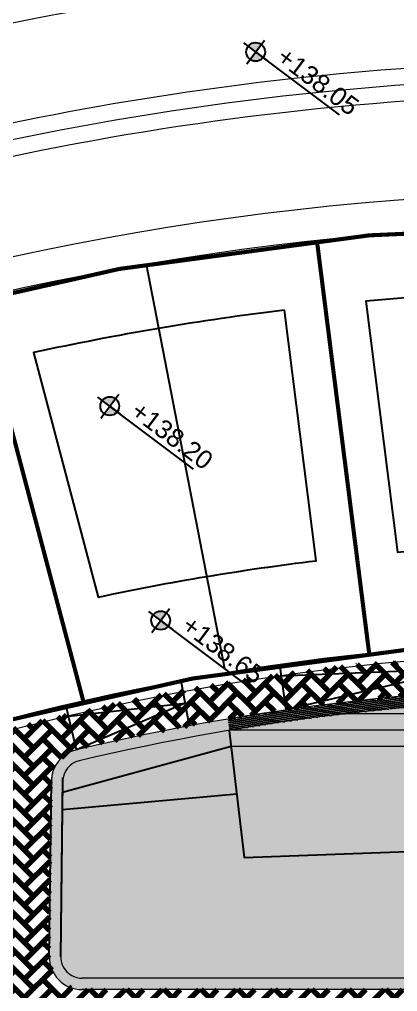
# Model space of a CAD drawing. Header units: inches. Extents: x 2 to 806, y 2 to 666.
# Drawn here: x 513.7 to 536.8, y 272.5 to 331.9 of the extents above; entities that cross this region are included whole.
import ezdxf
from ezdxf.enums import TextEntityAlignment as Align

# ---------------------------------------------------------------- set-up
doc = ezdxf.new("R2010")
doc.units = ezdxf.units.IN
doc.header["$MEASUREMENT"] = 0
for name, pattern in [('ACAD_ISO04W100', [30, 24, -3, 0, -3]), ('DASHED', [0.75, 0.5, -0.25]), ('DASHED2', [0.375, 0.25, -0.125])]:
    doc.linetypes.add(name, pattern=pattern)
for name, color, linetype in [('.', 7, 'Continuous'), ('ASPHALT', 4, 'Continuous'), ('CL', 1, 'ACAD_ISO04W100'), ('comments', 1, 'Continuous'), ('ELV2', 4, 'Continuous'), ('pathway levels', 250, 'Continuous'), ('PAVEMENT', 2, 'Continuous'), ('set pack', 253, 'DASHED2'), ('V-NODE-TEXT', 11, 'Continuous')]:
    doc.layers.add(name, color=color, linetype=linetype)
doc.styles.add('SDC-TEXT', font='arial.ttf')

# ---------------------------------------------------------------- blocks, each defined once
blk = doc.blocks.new('*U343')
for points in [[(0, 1.02, 0.414214), (-1.02, 0), (0, 0)], [(0, -1.02, 0.414214), (1.02, 0), (0, 0)]]:
    blk.add_hatch(color=256).paths.add_polyline_path(points)
for p, q in [((0, -1.62), (0, 1.62)), ((1.62, 0), (-1.62, 0)), ((0, 0), (1.62, 0)), ((11.38, 0), (1.62, 0))]:
    blk.add_line(p, q)
blk.add_circle((0, 0), 1.02)
at = {"style": 'SDC-TEXT'}
blk.add_attdef('LEVEL', text='', height=2, dxfattribs=at).set_placement((2.24, 2.53), align=Align.TOP_LEFT)
blk.add_attdef('T.O.C.', (2.24, -2.56), '', height=2, dxfattribs=at)
blk = doc.blocks.new('*U320')
for points in [[(0, 1.02, 0.414214), (-1.02, 0), (0, 0)], [(0, -1.02, 0.414214), (1.02, 0), (0, 0)]]:
    blk.add_hatch(color=256).paths.add_polyline_path(points)
for p, q in [((0, -1.62), (0, 1.62)), ((1.62, 0), (-1.62, 0)), ((0, 0), (1.62, 0)), ((11.38, 0), (1.62, 0))]:
    blk.add_line(p, q)
blk.add_circle((0, 0), 1.02)
at = {"style": 'SDC-TEXT'}
blk.add_attdef('LEVEL', text='', height=2, dxfattribs=at).set_placement((2.24, 2.53), align=Align.TOP_LEFT)
blk.add_attdef('T.O.C.', (2.24, -2.56), '', height=2, dxfattribs=at)
blk = doc.blocks.new('*U219')
for points in [[(0, 1.02, 0.414214), (-1.02, 0), (0, 0)], [(0, -1.02, 0.414214), (1.02, 0), (0, 0)]]:
    blk.add_hatch(color=256).paths.add_polyline_path(points)
for p, q in [((0, -1.62), (0, 1.62)), ((1.62, 0), (-1.62, 0)), ((0, 0), (1.62, 0)), ((11.38, 0), (1.62, 0))]:
    blk.add_line(p, q)
blk.add_circle((0, 0), 1.02)
at = {"style": 'SDC-TEXT'}
blk.add_attdef('LEVEL', text='', height=2, dxfattribs=at).set_placement((2.24, 2.53), align=Align.TOP_LEFT)
blk.add_attdef('T.O.C.', (2.24, -2.56), '', height=2, dxfattribs=at)

msp = doc.modelspace()

# ---------------------------------------------------------------- hatches: boundary and pattern name
at = {"layer": '.', "linetype": 'ByBlock', "true_color": 0x136734, "transparency": 33554633}
h = msp.add_hatch(dxfattribs=at)
h.set_pattern_fill('ANSI31', color=116, angle=-55.14992)
h.set_pattern_definition([(349.850078208, (-1019091.39202, 51543.46572), (0.022028057086, 0.123043751166), [])])
h.paths.add_polyline_path([(560.223, 290.483), (560.223, 291.183), (550.445, 291.182, 0.04172), (526.423, 289.162), (526.505, 288.466, -0.04178), (550.445, 290.482)])
at = {"linetype": 'ByBlock', "lineweight": 140, "true_color": 0x7c410e, "transparency": 33554518}
h = msp.add_hatch(dxfattribs=at)
h.set_pattern_fill('AR-HBONE', color=36, scale=0.2)
h.set_pattern_definition([(45, (-625303.811, -807421.4594), (0, 1.1313708499), [2.4, -0.8]), (135, (-625303.2453, -807420.8937), (9e-17, 1.1313708499), [2.4, -0.8])])
h.paths.add_polyline_path([(515.503, 274.637), (515.626, 285.363, -0.344396), (517.165, 287.286, -0.058082), (550.444, 291.182), (562.943, 291.183), (560.941, 292.689), (560.796, 292.798, -0.720167), (560.236, 292.985, -0.162678), (560.299, 293.172), (560.152, 293.283), (556.676, 293.282, 0.008164), (556.611, 293.281), (535.093, 292.577, 0.054404), (503.931, 285.825), (504.636, 283.715, -0.504022), (507.27, 281.871), (507.458, 274.633, -0.436308), (505.361, 272.583, 0.09382), (495.855, 271.26), (497.139, 269.428, -0.219217), (498.584, 268.585), (508.687, 254.163), (508.853, 247.745), (511.243, 247.929), (511.243, 254.241, 0.15397), (510.881, 255.388), (500.632, 270.019), (512.792, 270.019), (512.793, 248.049), (515.292, 248.241), (515.292, 268.495, -0.414227), (517.292, 270.495), (519.608, 270.495), (521.607, 270.495), (526.608, 270.495), (528.608, 270.495), (528.608, 270.495), (533.608, 270.495), (535.607, 270.495), (535.608, 270.495), (535.608, 270.495), (540.608, 270.495), (540.608, 270.495), (542.607, 270.495), (547.608, 270.495), (549.607, 270.495), (549.608, 270.495), (549.608, 270.495), (554.608, 270.495), (556.608, 270.495), (556.608, 270.495), (561.608, 270.495), (563.607, 270.495), (568.608, 270.495), (570.608, 270.495), (570.608, 269.795), (577.992, 269.795), (577.992, 269.795), (577.991, 286.163), (577.352, 286.162), (577.353, 284.823), (574.403, 284.823), (572.64, 284.819), (572.531, 284.819, -1.011037), (572.158, 284.822), (571.191, 284.822), (571.191, 277.614, -0.414214), (566.191, 272.614), (517.503, 272.614, -0.417592)])
h.paths.add_polyline_path([(542.684, 271.06), (542.109, 271.081), (541.533, 271.102, 1)], flags=16)
h.paths.add_polyline_path([(569.079, 271.668, -1), (569.34, 271.668, -1)], flags=16)
h.paths.add_polyline_path([(570.608, 274.329), (574.328, 274.336), (574.326, 274.043, -0.636234), (574.528, 273.949, -0.613608), (574.333, 273.849), (574.326, 273.841), (574.326, 273.644, -0.393986), (572.465, 271.649), (570.608, 271.52)], flags=16)
h.paths.add_polyline_path([(543.08, 271.038), (549.376, 270.808), (549.439, 272.531), (543.143, 272.761)], flags=24)
h.paths.add_polyline_path([(523.082, 294.6), (528.115, 290.812), (529.152, 292.19), (524.118, 295.978)], flags=9)
h.paths.add_polyline_path([(506.512, 290.771), (511.545, 286.984), (512.582, 288.362), (507.548, 292.149)], flags=25)
h.paths.add_polyline_path([(574.572, 273.825), (575.657, 273.032), (575.874, 273.329), (574.789, 274.122)], flags=24)
h.paths.add_polyline_path([(569.346, 271.496), (570.243, 270.389), (570.547, 270.634), (569.649, 271.741)], flags=24)
h.paths.add_polyline_path([(572.849, 272.129), (573.64, 270.994), (574.079, 271.299), (573.288, 272.435)], flags=24)
h.paths.add_polyline_path([(573.099, 278.297), (573.9, 277.148), (574.339, 277.453), (573.538, 278.603)], flags=24)
h.paths.add_polyline_path([(568.976, 270.501), (569.467, 269.795), (569.806, 270.03), (569.314, 270.737)], flags=24)
h.paths.add_polyline_path([(577.231, 273.389), (577.856, 272.491), (578.194, 272.727), (577.569, 273.625)], flags=9)
h.paths.add_polyline_path([(510.325, 279.896), (513.083, 275.935), (514.069, 276.622), (511.311, 280.583)], flags=24)
h.paths.add_polyline_path([(574.474, 301.932), (573.923, 295.657), (575.641, 295.506), (576.192, 301.781)], flags=9)
h.paths.add_polyline_path([(542.719, 278.497), (547.753, 274.71), (548.79, 276.087), (543.756, 279.875)], flags=25)
h.paths.add_polyline_path([(560.965, 292.666), (563.685, 290.619), (564.245, 291.364), (561.525, 293.41)], flags=9)
h.paths.add_polyline_path([(543.509, 285.265), (548.543, 281.477), (549.58, 282.855), (544.546, 286.643)], flags=25)
h.paths.add_polyline_path([(572.66, 284.817), (574.704, 284.82), (574.703, 285.38), (572.659, 285.376)], flags=24)
at = {"linetype": 'ByBlock', "lineweight": 140, "true_color": 0x136734, "transparency": 33554554}
h = msp.add_hatch(color=116, dxfattribs=at)
h.dxf.hatch_style = 1
h.paths.add_polyline_path([(515.503, 274.637, 0.417592), (517.503, 272.614), (566.191, 272.614, 0.414214), (571.191, 277.614), (571.191, 289.183, 0.414227), (569.191, 291.183), (550.444, 291.182, 0.058083), (517.165, 287.286, 0.344284), (515.626, 285.363)])
h.paths.add_polyline_path([(516.326, 285.355, -0.344538), (517.327, 286.605, -0.05808), (550.444, 290.482), (560.223, 290.483, -0.018645), (561.262, 290.483), (568.991, 290.483, -0.41423), (570.491, 288.983), (570.491, 278.314, -0.414214), (565.491, 273.314), (517.503, 273.314, -0.417592), (516.203, 274.629)], flags=16)
h.paths.add_polyline_path([(526.621, 287.481), (560.223, 287.483), (560.223, 281.895), (527.422, 280.694)], flags=0)
h.paths.add_polyline_path([(542.523, 279.089, -1), (541.371, 279.089, -1)], flags=0)
h.paths.add_polyline_path([(543.313, 285.856, -1), (542.161, 285.856, -1)], flags=0)
h.paths.add_polyline_path([(542.719, 278.497), (547.753, 274.71), (548.79, 276.087), (543.756, 279.875)], flags=8)
edge = h.paths.add_edge_path()
edge.add_line((563.312, 290.905), (560.941, 292.689))
edge = h.paths.add_edge_path()
edge.add_arc((560.548, 292.985), 0.311, 0, 360)
edge = h.paths.add_edge_path()
edge.add_line((560.941, 292.689), (560.154, 293.281))
edge = h.paths.add_edge_path()
edge.add_line((560.548, 292.985), (560.941, 292.689))
edge = h.paths.add_edge_path()
edge.add_line((560.251, 292.591), (560.844, 293.379))
h.paths.add_polyline_path([(560.965, 292.666), (563.685, 290.619), (564.245, 291.364), (561.525, 293.41)], flags=9)
h.paths.add_polyline_path([(543.509, 285.265), (548.543, 281.477), (549.58, 282.855), (544.546, 286.643)], flags=8)
at = {"linetype": 'ByBlock', "lineweight": 140, "true_color": 0x7c410e, "transparency": 33554518}
h = msp.add_hatch(color=36, dxfattribs=at)
h.dxf.hatch_style = 1
h.paths.add_polyline_path([(526.621, 287.481), (516.318, 284.665), (516.306, 283.625), (526.963, 284.58)])
h.paths.add_polyline_path([(526.621, 287.481), (526.504, 288.466, 0.016261), (517.327, 286.605, 0.344396), (516.326, 285.355), (516.318, 284.665)])
h.paths.add_polyline_path([(560.223, 287.483), (526.621, 287.481), (527.422, 280.694), (560.223, 281.895)])
h.paths.add_polyline_path([(542.161, 285.856, -1), (543.313, 285.856, -1)], flags=16)
h.paths.add_polyline_path([(560.223, 288.484), (526.595, 288.481, 0.00016), (526.504, 288.466), (526.621, 287.481), (560.223, 287.483)])
h.paths.add_polyline_path([(560.223, 289.483), (533.571, 289.481, 0.012235), (526.595, 288.481), (560.223, 288.484)])
h.paths.add_polyline_path([(560.223, 290.483), (550.444, 290.482, 0.02937), (533.571, 289.481), (560.223, 289.483)])
h.paths.add_polyline_path([(568.991, 290.483), (561.262, 290.483, -0.115846), (567.404, 288.797, -0.274667), (569.491, 285.283), (569.491, 275.314, 0.162278), (570.491, 278.314), (570.491, 288.983, 0.414227)])
h.paths.add_polyline_path([(567.404, 288.797, 0.115846), (561.262, 290.483), (560.223, 290.483), (560.223, 289.482, -0.118898), (566.17, 288.298, -0.292336), (568.491, 284.668), (568.491, 274.314, 0.071068), (569.491, 275.314), (569.491, 285.283, 0.274667)])
h.paths.add_polyline_path([(566.17, 288.298, 0.118898), (560.223, 289.482), (560.223, 283.648), (566.991, 283.511), (566.991, 273.544, 0.084905), (568.491, 274.314), (568.491, 284.668, 0.292336)])
h.paths.add_polyline_path([(543.509, 285.265), (548.543, 281.477), (549.58, 282.855), (544.546, 286.643)], flags=24)
at = {"linetype": 'ByBlock', "lineweight": 140, "true_color": 0x105689, "transparency": 33554518}
h = msp.add_hatch(color=146, dxfattribs=at)
h.dxf.hatch_style = 1
h.paths.add_polyline_path([(565.491, 273.314, 0.076321), (566.991, 273.544), (566.991, 283.511), (560.223, 283.648), (560.223, 281.895), (527.422, 280.694), (526.963, 284.58), (516.306, 283.625), (516.203, 274.629, 0.417592), (517.503, 273.314)])
h.paths.add_polyline_path([(541.371, 279.089, -1), (542.523, 279.089, -1)], flags=16)
h.paths.add_polyline_path([(542.719, 278.497), (547.753, 274.71), (548.79, 276.087), (543.756, 279.875)], flags=24)

# ---------------------------------------------------------------- linework, layer by layer
at = {"layer": 'ASPHALT', "lineweight": 0}
for radius, end in [(189, 108.38404), (183, 108.38404), (181, 111.90247), (175, 131.27825)]:
    msp.add_arc((550.449, 146.429), radius, 90.0019, end, dxfattribs=at)
at = {"layer": 'CL', "lineweight": 0, "ltscale": 5}
msp.add_arc((550.449, 146.429), 182, 90.0019, 124.65956, dxfattribs=at)
at = {"layer": 'comments', "color": 4, "linetype": 'ByBlock'}
for p, q in [((521.416, 316.976), (526.221, 292.248)), ((529.568, 292.497), (529.967, 289.716)), ((523.544, 291.509), (524.059, 288.743)), ((517.165, 287.286), (516.517, 290.028))]:
    msp.add_line(p, q, dxfattribs=at)
at = {"layer": 'comments', "color": 6, "linetype": 'ByBlock'}
for p, q in [((516.203, 274.629), (516.329, 285.591)), ((515.503, 274.637), (515.627, 285.363)), ((516.203, 274.629), (516.327, 285.355))]:
    msp.add_line(p, q, dxfattribs=at)
at = {"layer": 'comments', "color": 3, "linetype": 'ByBlock'}
for points in [[(550.788, 315.429), (550.444, 315.429, 0.023107), (534.848, 314.708), (536.788, 299.373, -0.022032), (550.3, 299.982)], [(529.876, 314.173, 0.023018), (514.543, 311.571), (518.488, 296.619, -0.022009), (531.815, 298.847)]]:
    msp.add_lwpolyline(points, format="xyb", close=True, dxfattribs=at)
at = {"layer": 'comments', "color": 4, "linetype": 'ByBlock'}
for points in [[(529.667, 291.804), (540.738, 292.257), (529.967, 289.716)], [(516.678, 289.346), (523.801, 290.126), (517.165, 287.286)]]:
    msp.add_lwpolyline(points, dxfattribs=at)
at = {"layer": 'comments', "color": 6, "linetype": 'ByBlock'}
for points in [[(526.504, 288.466), (527.422, 280.694), (560.223, 281.895), (560.223, 290.483)], [(526.505, 288.466), (527.423, 280.695), (560.224, 281.896), (560.223, 290.483)]]:
    msp.add_lwpolyline(points, dxfattribs=at)
at = {"layer": 'PAVEMENT', "lineweight": 0}
for p, q in [((560.223, 289.483), (533.596, 289.481)), ((560.223, 289.483), (533.597, 289.482)), ((560.223, 288.484), (526.595, 288.481)), ((560.224, 288.484), (526.596, 288.481)), ((560.223, 287.483), (526.621, 287.481)), ((560.224, 287.483), (526.621, 287.481)), ((565.491, 273.314), (517.503, 273.314)), ((565.491, 273.314), (517.503, 273.314)), ((566.191, 272.614), (517.503, 272.614)), ((566.191, 272.614), (517.503, 272.614))]:
    msp.add_line(p, q, dxfattribs=at)
for centre, radius, start, end in [((550.449, 146.429), 191, 90.0019, 108.38404), ((550.449, 146.429), 173, 90.0019, 130.8377), ((550.449, 146.429), 147.553, 90.0019, 130.90515), ((550.449, 146.429), 146.853, 90.0019, 130.40075), ((550.518, 146.476), 144.707, 90.02889, 103.32527), ((550.518, 146.476), 144.007, 90.02902, 103.32552)]:
    msp.add_arc(centre, radius, start, end, dxfattribs=at)
at = {"layer": 'set pack', "color": 1, "linetype": 'ByBlock', "lineweight": 0}
for p, q in [((535.052, 293.177), (531.858, 318.428)), ((517.577, 290.274), (511.081, 314.891))]:
    msp.add_line(p, q, dxfattribs=at)
at = {"layer": 'set pack', "linetype": 'DASHED', "lineweight": 0, "ltscale": 70}
for p, q in [((536.788, 299.373), (534.848, 314.708)), ((531.815, 298.847), (529.876, 314.173)), ((518.488, 296.619), (514.543, 311.571))]:
    msp.add_line(p, q, dxfattribs=at)
at = {"layer": 'set pack', "color": 1, "linetype": 'ByBlock', "lineweight": 0, "const_width": 0.25}
for points in [[(553.415, 319.43), (550.444, 319.429, 0.18009), (437.322, 277.315)], [(531.858, 318.428), (535.052, 293.177, -0.026133)], [(511.081, 314.891), (517.577, 290.274, -0.030041)], [(453.83, 257.949, -0.180394), (550.444, 293.982), (552.612, 293.982)]]:
    msp.add_lwpolyline(points, format="xyb", dxfattribs=at)
at = {"layer": 'set pack', "linetype": 'DASHED', "lineweight": 0, "ltscale": 70}
for radius, start, end in [(169, 90.0019, 95.29678), (169, 96.99227, 102.26678), (153.553, 96.97034, 102.0136)]:
    msp.add_arc((550.449, 146.429), radius, start, end, dxfattribs=at)
at = {"layer": 'V-NODE-TEXT', "linetype": 'ByBlock'}
for p, q in [((516.306, 283.625), (526.963, 284.58)), ((516.307, 283.626), (526.964, 284.58))]:
    msp.add_line(p, q, dxfattribs=at)
at = {"layer": 'V-NODE-TEXT', "linetype": 'ByBlock', "lineweight": 0}
msp.add_lwpolyline([(517.165, 287.286, 0.344396), (515.626, 285.363), (515.503, 274.637, 0.417592), (517.503, 272.614)], format="xyb", dxfattribs=at)
at = {"layer": 'V-NODE-TEXT', "linetype": 'ByBlock'}
for points in [[(526.621, 287.481), (516.318, 284.665)], [(526.621, 287.481), (516.319, 284.666)]]:
    msp.add_lwpolyline(points, dxfattribs=at)
at = {"layer": 'V-NODE-TEXT', "linetype": 'ByBlock', "lineweight": 0}
for centre, radius, start, end in [((517.627, 285.34), 2, 103.32529, 179.33921), ((517.627, 285.34), 1.3, 103.32529, 179.33921), ((517.503, 274.614), 2, 179.33921, 269.99934), ((517.503, 274.614), 1.3, 179.33991, 270.00004), ((517.503, 274.614), 1.3, 179.33921, 269.99934)]:
    msp.add_arc(centre, radius, start, end, dxfattribs=at)

# ---------------------------------------------------------------- block references
at = {"layer": 'ELV2', "color": 252}
ref = msp.add_blockref('*U320', (528.115, 329.96), dxfattribs=dict(at, xscale=0.5625047716006252, yscale=0.5625047716006252, zscale=0.5625047716006252, rotation=323.0401138320281))
ref.add_attrib('LEVEL', '+138.05', dxfattribs={"layer": '0', "height": 1.125, "rotation": 323.04011, "style": 'SDC-TEXT'}).set_placement((529.979, 330.34), align=Align.TOP_LEFT)
ref = msp.add_blockref('*U343', (519.197, 308.298), dxfattribs=dict(at, xscale=0.5625047716006252, yscale=0.5625047716006252, zscale=0.5625047716006252, rotation=323.0401138320281))
ref.add_attrib('LEVEL', '+138.20', dxfattribs={"layer": '0', "height": 1.125, "rotation": 323.04011, "style": 'SDC-TEXT'}).set_placement((521.06, 308.678), align=Align.TOP_LEFT)
at = {"layer": 'pathway levels', "color": 252}
ref = msp.add_blockref('*U219', (522.31, 295.192), dxfattribs=dict(at, xscale=0.5625047716006252, yscale=0.5625047716006252, zscale=0.5625047716006252, rotation=323.0401138320281))
ref.add_attrib('LEVEL', '+138.65', dxfattribs={"layer": '0', "height": 1.125, "rotation": 323.04011, "style": 'SDC-TEXT'}).set_placement((524.173, 295.572), align=Align.TOP_LEFT)

doc.saveas('drawing.dxf')
